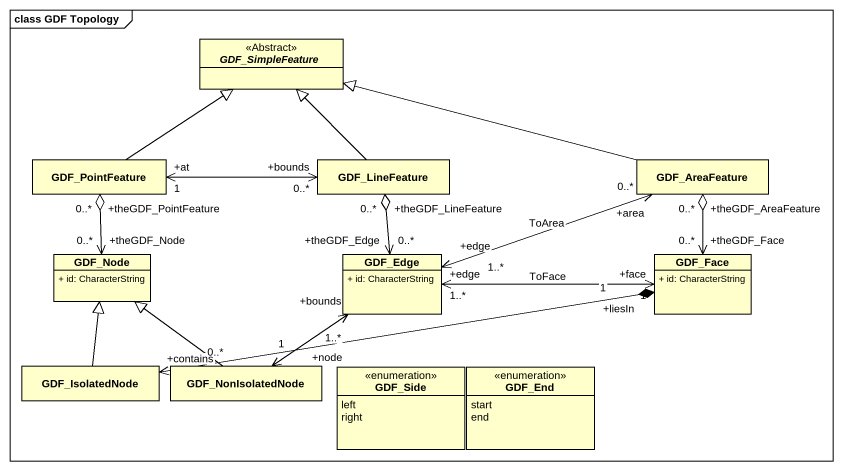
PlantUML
@startuml
mainframe class GDF Topology
hide circle
hide empty members
skinparam classAttributeIconSize 0
abstract class GDF_SimpleFeature <<Abstract>>
class GDF_PointFeature
class GDF_LineFeature
class GDF_AreaFeature
class GDF_Node {
  + id: CharacterString
}
class GDF_Edge {
  + id: CharacterString
}
class GDF_Face {
  + id: CharacterString
}
class GDF_IsolatedNode
class GDF_NonIsolatedNode
enum GDF_Side {
  left
  right
}
enum GDF_End {
  start
  end
}
GDF_PointFeature -up-|> GDF_SimpleFeature
GDF_PointFeature "+at\n1" <-right-> "+bounds\n0..*" GDF_LineFeature
GDF_PointFeature "+theGDF_PointFeature\n0..*" o--> "+theGDF_Node\n0..*" GDF_Node
GDF_LineFeature -up-|> GDF_SimpleFeature
GDF_LineFeature "+theGDF_LineFeature\n0..*" o--> "+theGDF_Edge\n0..*" GDF_Edge
GDF_AreaFeature -left-|> GDF_SimpleFeature
GDF_AreaFeature "+area\n0..*" <-left-> "+edge\n1..*" GDF_Edge : ToArea
GDF_AreaFeature "+theGDF_AreaFeature\n0..*" o--> "+theGDF_Face\n0..*" GDF_Face
GDF_Edge "+bounds\n1..*" <--> "+node\n1" GDF_NonIsolatedNode
GDF_Face "+face\n1" <-left-> "+edge\n1..*" GDF_Edge : ToFace
GDF_Face "+liesIn\n1" *-left-> "+contains\n0..*" GDF_IsolatedNode
GDF_IsolatedNode -up-|> GDF_Node
GDF_NonIsolatedNode -up-|> GDF_Node
@enduml
